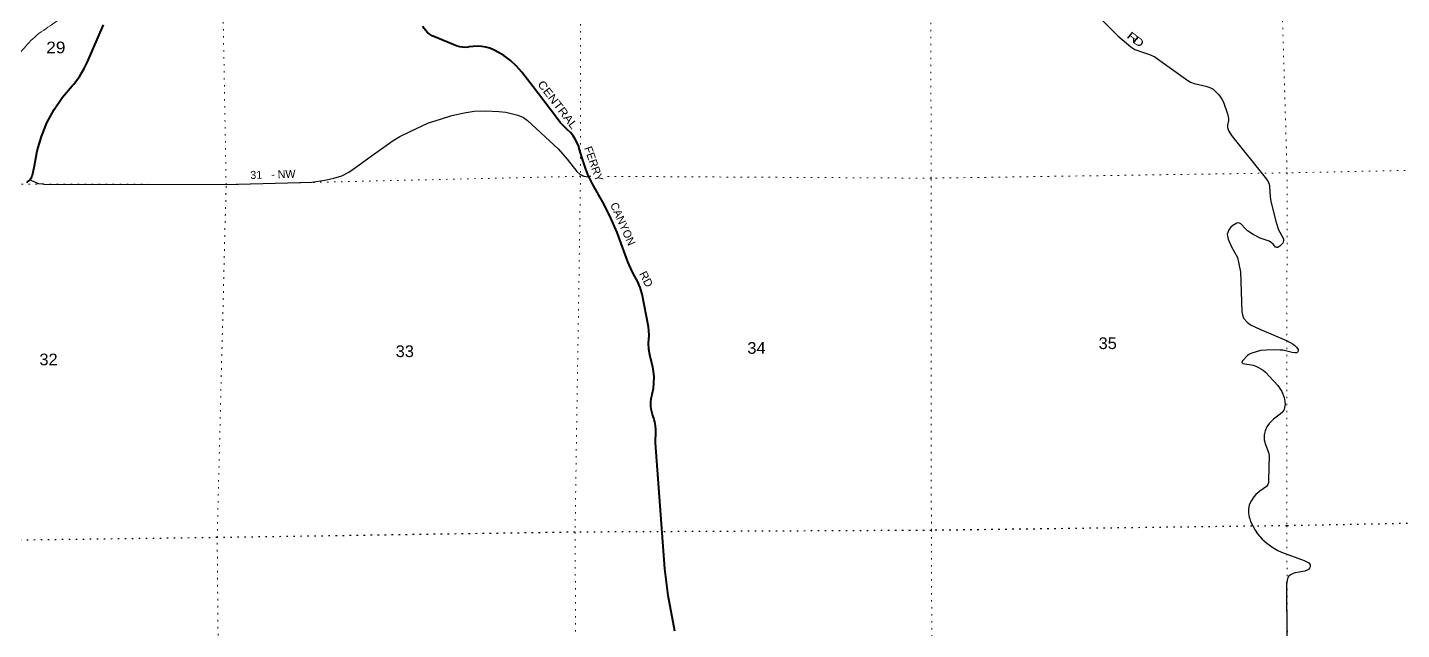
# Model space of a CAD drawing. Header units: feet. Extents: x 244583 to 493183, y 184934 to 372822.
# Drawn here: x 282828 to 303432, y 201579 to 210609 of the extents above; entities that cross this region are included whole.
import ezdxf
from ezdxf.enums import TextEntityAlignment as Align

# ---------------------------------------------------------------- set-up
doc = ezdxf.new("R2010")
doc.units = ezdxf.units.FT
doc.header["$LTSCALE"] = 70
doc.linetypes.add('DOTTED', pattern=[1.5, 0.3, -1.2])
for name, color, linetype, lineweight in [('26', 7, 'Continuous', 40), ('29', 7, 'Continuous', 25), ('30', 7, 'Continuous', 25), ('39', 7, 'Continuous', 13), ('6', 7, 'DOTTED', 25), ('7', 7, 'DOTTED', 13)]:
    doc.layers.add(name, color=color, linetype=linetype, lineweight=lineweight)
doc.layers.add('27', color=7, linetype='Continuous')

msp = doc.modelspace()

# ---------------------------------------------------------------- linework, layer by layer
at = {"layer": '26'}
for points in [[(282816.3, 208286.05), (282832.65, 208296.6), (282847.8, 208308.79), (282861.6, 208322.5), (282873.89, 208337.58), (282884.53, 208353.86), (282893.42, 208371.17), (282900.44, 208389.3), (282902.02, 208394.35), (282934.69, 208536.06), (282974.18, 208756.61), (283036.51, 208971.82), (283120.99, 209179.34), (283226.7, 209376.89), (283352.48, 209562.3), (283496.96, 209733.56), (283523.01, 209760.86), (283607.64, 209873.21), (283680.07, 209993.78), (283728.15, 210094.04), (283968.91, 210650.4)], [(292235.97, 204693.17), (292226.53, 204724.08), (292218.86, 204749.16), (292210.21, 204774.08), (292199.14, 204805.98), (292185.45, 204864.63), (292177.97, 204924.39), (292176.77, 204984.6), (292181.87, 205044.61), (292193.22, 205103.76), (292194.6, 205109.23), (292213.33, 205194.4), (292223.06, 205281.05), (292223.68, 205368.24), (292215.17, 205455.03), (292204.56, 205511.83), (292158.99, 205698.35), (292145.87, 205785.65), (292141.94, 205873.84), (292144.29, 205930.44), (292149.05, 205994.41), (292147.1, 206058.52), (292138.59, 206121.3), (292043.89, 206609.45), (292014.01, 206708.45), (291973.94, 206803.78), (291935.78, 206875.12), (291895.27, 206948.68), (291830.02, 207093.47), (291671.41, 207536.08), (291557.82, 207792.39), (291455.45, 207986.33), (291308.68, 208241.6), (291231.63, 208403.25), (291196.02, 208496.97), (291144.81, 208650.84), (291103.29, 208793.79), (291093.95, 208824.07), (291071.37, 208880.76), (291043, 208934.78), (291009.14, 208985.54), (290970.15, 209032.48), (290926.47, 209075.09), (290900.58, 209098.27), (290817.53, 209183.41), (290743.84, 209276.75), (290413.19, 209718.62), (290242.86, 209940.84), (290161.82, 210031.15), (290069.5, 210114.78), (289968.94, 210188.31), (289903.79, 210228.93), (289818.56, 210276.16), (289759.97, 210298.94), (289699.33, 210315.47), (289637.28, 210325.56), (289574.52, 210329.12), (289511.74, 210326.1), (289452.23, 210317.06), (289431.47, 210313.78), (289391.26, 210310.67), (289350.94, 210311.77), (289310.97, 210317.09), (289271.76, 210326.55), (288898.43, 210483.25), (288880.98, 210493.72), (288851.15, 210515.1), (288823.73, 210539.48), (288798.99, 210566.59), (288777.23, 210596.13), (288758.68, 210627.79)], [(292536.81, 201556.54), (292437.85, 202086.63), (292384.31, 202488.21), (292245.32, 204379.33), (292252.49, 204552.58), (292252.18, 204577.53), (292247.11, 204635.78), (292235.97, 204693.17)]]:
    msp.add_lwpolyline(points, dxfattribs=at)
at = {"layer": '29'}
for points in [[(298605.9, 211057.19), (299179.05, 210483.75), (299371.52, 210316.85), (299434.63, 210279.41), (299564, 210235.54), (299654.91, 210202.38), (299730.81, 210167.07), (299808.89, 210114.65), (300017.39, 209965.93), (300226.97, 209811.87), (300267.63, 209788.34), (300325.38, 209769.08), (300496.44, 209730.56), (300558.49, 209709.17), (300605.54, 209681.35), (300684.64, 209606.46), (300710.33, 209578.64), (300739.26, 209534.27), (300761.63, 209486.63)], [(287093.08, 208289.5), (287287.38, 208319.44), (287424.25, 208349.4), (287539.74, 208383.63), (287646.67, 208439.26), (287710.82, 208482.06), (287980.29, 208678.91), (288313.91, 208914.28), (288412.28, 208974.19), (288566.26, 209051.22), (288844.28, 209179.6), (289019.64, 209235.23), (289190.73, 209290.86), (289374.65, 209329.38), (289528.62, 209355.05), (289703.99, 209359.33), (289896.46, 209350.77), (290003.39, 209337.93), (290183.03, 209295.14), (290264.3, 209260.91), (290328.46, 209213.83), (290790.39, 208781.62), (290922.99, 208631.84), (291068.41, 208447.82), (291113.32, 208407.17), (291171.06, 208379.35), (291239.5, 208370.79)], [(300761.63, 209486.63), (300821.82, 209314.81), (300839.34, 209242.21), (300838.51, 209211.33), (300824.33, 209145.41), (300825.16, 209111.2), (300831.83, 209079.49), (300845.18, 209054.45), (300885.21, 208987.7), (301408.99, 208333.47), (301438.18, 208285.9), (301446.52, 208260.87), (301452.36, 208223.32), (301462.37, 208066.44), (301474.04, 207999.67), (301552.44, 207685.93), (301589.14, 207575.78), (301652.53, 207458.95), (301661.7, 207431.4), (301662.94, 207413.45), (301659.2, 207395.53), (301650.43, 207375.07), (301635.01, 207352.95), (301609.16, 207328.78), (301583.3, 207312.9), (301572.87, 207309.15), (301562.45, 207308.75), (301550.35, 207311.65), (301543.26, 207316.24), (301529.09, 207335.45), (301506.98, 207360.88), (301481.96, 207380.08), (301445.26, 207401.77), (301419, 207412.22), (301312.24, 207448.94), (301205.48, 207505.68), (301122.48, 207561.16), (301095.39, 207582.45), (301021.99, 207665.9), (300994.04, 207677.99), (300961.94, 207675.91), (300901.89, 207639.2), (300872.27, 207612.9), (300845.18, 207575.78), (300825.57, 207536.13), (300818.49, 207509.02), (300822.23, 207477.71), (300835.17, 207432.25), (300885.21, 207318.76)], [(283073.15, 208260.25), (282999.51, 208265.95), (282958.88, 208278.79), (282864.78, 208321.59)], [(283073.15, 208260.25), (285806.83, 208254.5), (287093.08, 208289.5)], [(300885.21, 207318.76), (300972.37, 207157.28), (301019.08, 206943.65), (301039.09, 206349.51), (301047.44, 206297.78), (301064.12, 206251.05), (301119.16, 206189.29), (301167.54, 206147.57), (301305.99, 206082.48), (301706.33, 205915.59), (301808.09, 205860.51), (301833.94, 205841.33), (301859.79, 205815.45), (301881.48, 205777.07), (301882.32, 205752.87), (301879.81, 205742.02), (301862.3, 205729.51), (301834.77, 205730.34), (301793.07, 205735.34), (301652.95, 205768.72), (301611.25, 205770.39), (301526.17, 205775.39), (301408.58, 205771.23), (301319.33, 205762.04), (301240.11, 205741.19), (301190.06, 205724.5), (301152.52, 205708.64), (301123.34, 205687.78), (301045.77, 205608.5), (301039.94, 205582.64), (301052.44, 205568.45), (301205.9, 205541.74), (301248.45, 205527.56), (301290.15, 205510.88), (301359.37, 205468.31), (301393.57, 205437.44), (301579.55, 205241.33), (301639.6, 205147.88), (301672.97, 205061.09), (301682.97, 204999.35), (301685.47, 204955.11), (301679.64, 204907.54), (301670.45, 204878.34), (301651.28, 204844.13), (301612.91, 204807.41), (301512.83, 204733.97), (301451.93, 204674.73), (301412.74, 204620.49), (301386.88, 204557.91), (301372.71, 204500.32), (301373.53, 204424.39), (301386.06, 204366.81), (301439.43, 204233.29), (301447.76, 204186.57), (301439.43, 203819.39), (301436.93, 203776.85), (301426.09, 203752.64), (301405.23, 203723.44), (301305.99, 203652.5)], [(301305.99, 203652.5), (301245.91, 203602.43), (301216.72, 203568.22), (301180.85, 203515.65), (301150, 203448.06), (301139.15, 203382.13), (301139.99, 203324.56), (301149.98, 203266.14), (301157.5, 203238.6), (301170.01, 203201.06), (301239.23, 203070.04), (301273.44, 203014.13), (301342.65, 202933.19), (301413.55, 202873.94), (301500.28, 202808.85), (301577.03, 202763.79), (301630.39, 202738.76), (301970.69, 202613.59), (302014.05, 202593.56), (302040.75, 202576.87), (302064.09, 202550.17), (302064.11, 202520.13), (302052.42, 202496.76), (302037.42, 202480.07), (302019.06, 202466.72), (301980.7, 202453.37), (301837.25, 202426.67), (301806.38, 202417.48), (301767.19, 202399.96), (301742.99, 202377.43), (301723.82, 202346.56), (301714.09, 202289.24)], [(301874.06, 185610.32), (301885.62, 187185.16), (301832.47, 192535.6), (301739.58, 197853.02), (301714.09, 202289.24)]]:
    msp.add_lwpolyline(points, dxfattribs=at)
at = {"layer": '39'}
for points in [[(283949.5, 213876.78), (283498.97, 213548.52), (283049.9, 213212.35), (282735.98, 212950.24), (282396.65, 212683.51), (282253.4, 212561.18), (282096.17, 212358.47), (281883.39, 212252.36), (281510.95, 211926.84), (281193.01, 211668.21), (280892.53, 211406.08), (280580.2, 211154.62), (280470.67, 210966.9), (280218.16, 210766.48), (279809.72, 210599.54), (279629.42, 210531.65), (279293.54, 210368.06), (279108.91, 210250.99), (278661.7, 209995.85), (278169.06, 209688.29), (277808.61, 209503.18), (277375.06, 209275.22), (277136.14, 209123.13)], [(284045.05, 211954.76), (284012.5, 211859.29), (284092.76, 211771.94), (284146.22, 211605.37), (284081.04, 211418.46), (283941.01, 211244.32), (283671.74, 211077.9), (283430.04, 210837.3), (282906.83, 210438.14), (282703.15, 210214.39), (282532.98, 210033.64), (282323.83, 209888.51), (282109.26, 209819.99), (281720.58, 209675.62), (281442.03, 209575.65), (281260.64, 209457.27), (280979.08, 209300.73), (280157.38, 208789.12), (280029.8, 208706.04), (279915.16, 208687.8), (279719.73, 208565.13), (279328.05, 208364.18), (278903.92, 208172.73), (278710.83, 208031.93), (278257.86, 207763.25), (278004.02, 207635.47), (277837.58, 207581.96), (277561.19, 207473.96), (277385.04, 207400.09), (277277.81, 207307.29), (277159.23, 207197.39)]]:
    msp.add_spline(points, degree=3, dxfattribs=at)
at = {"layer": '6'}
msp.add_lwpolyline([(308013.07, 203253.05), (306986.71, 203233.73), (301711.87, 203135.29), (296382.05, 203066.12), (291039.34, 203039.11), (285673.44, 202957.17), (280327.48, 202887.71), (277212.21, 202948.48)], dxfattribs=at)
at = {"layer": '7'}
for points in [[(301529.37, 216792.12), (301558.65, 213754.56), (301716.25, 208428.24), (301711.87, 203135.29), (301739.58, 197853.02), (301832.47, 192535.6), (301885.48, 187193.23), (301874.06, 185610.32)], [(296579.23, 185539.63), (296525.51, 187117.46), (296464.18, 192473.81), (296405.46, 197797.9), (296382.05, 203066.12), (296378.54, 208348.83), (296370.55, 213655.69), (296354.58, 216645.35)], [(291088.54, 214833.22), (291117.16, 213598.01), (291121.55, 208377.89), (291039.34, 203039.11), (291071.49, 197734.72), (291080.09, 192393.55), (291131.52, 187911.09)], [(285878.59, 185400.57), (285827.84, 186962.28), (285694.1, 192307.21), (285718.53, 197606.59), (285673.44, 202957.17), (285806.83, 208254.5), (285719.09, 213288.69)], [(307939.93, 208570.31), (306950.57, 208536.03), (301716.25, 208428.24), (296378.54, 208348.83), (291503.3, 208375.78)], [(291275.35, 208377.04), (291121.55, 208377.89), (285806.83, 208254.5), (280304.13, 208262.92), (279120.04, 208272.31)]]:
    msp.add_lwpolyline(points, dxfattribs=at)

# ---------------------------------------------------------------- texts
at = {"layer": '27'}
for s, rotation, width, p in [('CENTRAL', 307.47, 1.15, (290469.59, 209756.31)), ('RD', 296.95, 1.05, (291997.64, 206915.77))]:
    msp.add_text(s, height=120, rotation=rotation, dxfattribs=dict(at, width=width)).set_placement(p)
for s, rotation, p in [('FERRY', 289.286, (291174.4, 208801.15)), ('CANYON', 293.902, (291562.82, 207952.1))]:
    msp.add_text(s, height=120, rotation=rotation, dxfattribs=at).set_placement(p)
at = {"layer": '30'}
for s, rotation, width, p in [('R', 320.929, 1.5, (299367.78, 210411.07)), ('D', 325.204, 1.35, (299454.59, 210346.22))]:
    msp.add_text(s, height=120, rotation=rotation, dxfattribs=dict(at, width=width)).set_placement(p, align=Align.CENTER)
msp.add_text('31   - NW', height=120, rotation=1.559, dxfattribs=at).set_placement((286171.55, 208336.29))
at = {"layer": '7'}
for s, width, p in [('29', 1.1, (283110.7, 210221.57)), ('33', 1.05, (288349.97, 205665.28)), ('34', 1.05, (293622.82, 205714.34)), ('35', 1.05, (298889.85, 205785.47)), ('32', 1.05, (283007.73, 205541.88))]:
    msp.add_text(s, height=175, dxfattribs=dict(at, width=width)).set_placement(p)

doc.saveas('drawing.dxf')
